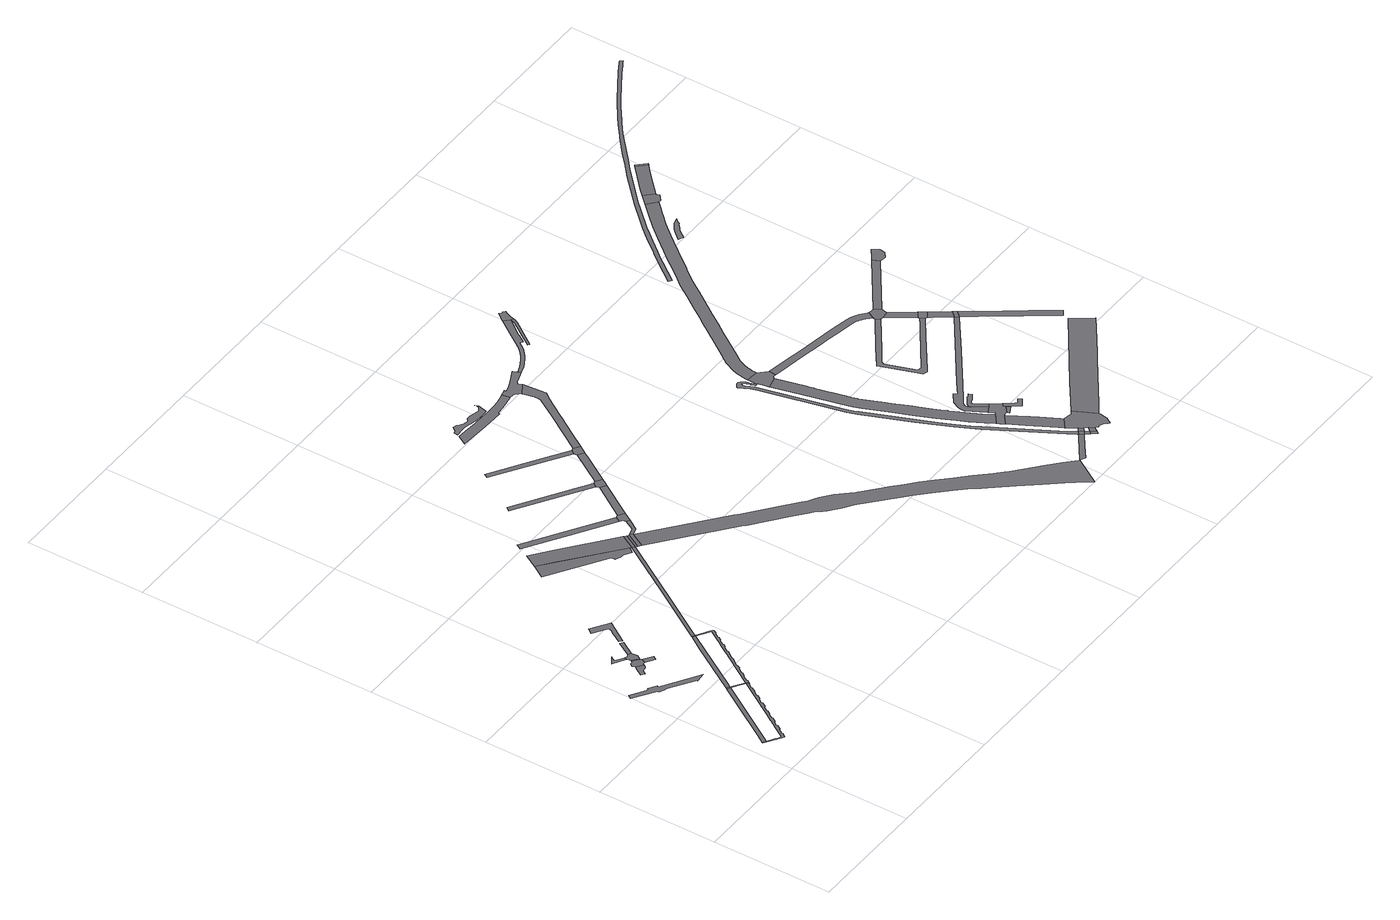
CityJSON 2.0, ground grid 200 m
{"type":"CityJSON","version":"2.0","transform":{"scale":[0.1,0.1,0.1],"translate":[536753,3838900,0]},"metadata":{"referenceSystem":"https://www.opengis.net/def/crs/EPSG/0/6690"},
"CityObjects":{
"road1":{"type":"Road","geometry":[{"type":"MultiSurface","lod":"1","boundaries":[[[0,1,2,3]]]}]},
"road2":{"type":"Road","attributes":{"RoadStructureAttribute.sectionType":"1"},"geometry":[{"type":"MultiSurface","lod":"1","boundaries":[[[4,5,6,0,3,7,8,9,10]]]}]},
"road3":{"type":"Road","geometry":[{"type":"MultiSurface","lod":"1","boundaries":[[[11,12,13,14,15,16,17,18,19,20,21,22,23,24,25,26,27,28,29,30,3,2,31,32,33,34,35,36,37,38,39,40,41,42,43,44,45,46,47,48,49,50,51,52,53,54,55,56,57,58,59,60,61,62,63,64,65,66,67,68,69,70,71,72,73,74,75,76,77,78,79,80,81,82]]]}]},
"road4":{"type":"Road","attributes":{"RoadStructureAttribute.sectionType":"1"},"geometry":[{"type":"MultiSurface","lod":"1","boundaries":[[[83,84,85,86,87,88,89,90,91,92,93,94,95,96,97,98,99,100,101,102,103,104,105]]]}]},
"road5":{"type":"Road","geometry":[{"type":"MultiSurface","lod":"1","boundaries":[[[106,4,10,107]]]}]},
"road6":{"type":"Road","attributes":{"RoadStructureAttribute.sectionType":"1"},"geometry":[{"type":"MultiSurface","lod":"1","boundaries":[[[108,109,110,111,112,113,114,115,116,117,118]]]}]},
"road7":{"type":"Road","geometry":[{"type":"MultiSurface","lod":"1","boundaries":[[[119,107,10,120,11,121]]]}]},
"road8":{"type":"Road","geometry":[{"type":"MultiSurface","lod":"1","boundaries":[[[122,123,124,125,126,127,128,129,130]]]}]},
"road9":{"type":"Road","geometry":[{"type":"MultiSurface","lod":"1","boundaries":[[[131,132,133,134,135,136,137,138,139,140,108,118,141,142,143,144,145,146,147,148]]]}]},
"road10":{"type":"Road","geometry":[{"type":"MultiSurface","lod":"1","boundaries":[[[121,11,82,149]]]}]},
"road11":{"type":"Road","attributes":{"RoadStructureAttribute.sectionType":"1"},"geometry":[{"type":"MultiSurface","lod":"1","boundaries":[[[150,131,148,151]]]}]},
"road12":{"type":"Road","geometry":[{"type":"MultiSurface","lod":"1","boundaries":[[[152,153,154,155,156,157,130,129,158,159,160,150,151,161,162,163]]]}]},
"road13":{"type":"Road","geometry":[{"type":"MultiSurface","lod":"1","boundaries":[[[164,165,146,145]]]}]},
"road14":{"type":"Road","attributes":{"RoadStructureAttribute.sectionType":"1"},"geometry":[{"type":"MultiSurface","lod":"1","boundaries":[[[166,167,152,163]]]}]},
"road15":{"type":"Road","attributes":{"RoadStructureAttribute.sectionType":"1"},"geometry":[{"type":"MultiSurface","lod":"1","boundaries":[[[168,169,170,106,107,171,172,173]]]}]},
"road16":{"type":"Road","attributes":{"RoadStructureAttribute.sectionType":"1"},"geometry":[{"type":"MultiSurface","lod":"1","boundaries":[[[174,175,176,177,178,179,180,181,182,183,184]]]}]},
"road17":{"type":"Road","geometry":[{"type":"MultiSurface","lod":"1","boundaries":[[[185,186,187,188,189,190,191,192,193,194,195,196,197,198,199,200,201,202,203,204,205,206,207,208,209,210,211,212,213,214,215,216,217,218,219,220,221,222,173,223,224,225,226,227,228,229,230,121,149]]]}]},
"road18":{"type":"Road","geometry":[{"type":"MultiSurface","lod":"1","boundaries":[[[231,168,173,222]]]}]},
"road19":{"type":"Road","attributes":{"RoadStructureAttribute.sectionType":"1"},"geometry":[{"type":"MultiSurface","lod":"1","boundaries":[[[232,233,234,231,222,235,236,237,238]]]}]},
"road20":{"type":"Road","attributes":{"RoadStructureAttribute.sectionType":"1"},"geometry":[{"type":"MultiSurface","lod":"1","boundaries":[[[239,240,241,242,243,244,245,246,247,248,249,250,251,252]]]}]},
"road21":{"type":"Road","attributes":{"function":"1","RoadStructureAttribute.sectionType":"7"},"geometry":[{"type":"MultiSurface","lod":"1","boundaries":[[[253,254,251,255,250,232,256]]]}]},
"road22":{"type":"Road","attributes":{"RoadStructureAttribute.sectionType":"1"},"geometry":[{"type":"MultiSurface","lod":"1","boundaries":[[[257,258,259,260,261,262]]]}]},
"road23":{"type":"Road","geometry":[{"type":"MultiSurface","lod":"1","boundaries":[[[256,232,238,263]]]}]},
"road24":{"type":"Road","geometry":[{"type":"MultiSurface","lod":"1","boundaries":[[[263,238,264,265]]]}]},
"road25":{"type":"Road","attributes":{"function":"1"},"geometry":[{"type":"MultiSurface","lod":"1","boundaries":[[[266,265,264,267,268]]]}]},
"road26":{"type":"Road","attributes":{"RoadStructureAttribute.sectionType":"1"},"geometry":[{"type":"MultiSurface","lod":"1","boundaries":[[[269,270,271,266,268,272,273]]]}]},
"road27":{"type":"Road","geometry":[{"type":"MultiSurface","lod":"1","boundaries":[[[274,275,262,261,276,270,269,273,277]]]}]},
"road28":{"type":"Road","attributes":{"RoadStructureAttribute.sectionType":"1"},"geometry":[{"type":"MultiSurface","lod":"1","boundaries":[[[278,279,280,281,282]]]}]},
"road29":{"type":"Road","attributes":{"RoadStructureAttribute.sectionType":"1"},"geometry":[{"type":"MultiSurface","lod":"1","boundaries":[[[283,284,275,274,277,285]]]}]},
"road30":{"type":"Road","geometry":[{"type":"MultiSurface","lod":"1","boundaries":[[[286,282,281,284,283,285,287,288]]]}]},
"road31":{"type":"Road","attributes":{"RoadStructureAttribute.sectionType":"1"},"geometry":[{"type":"MultiSurface","lod":"1","boundaries":[[[289,290,291,292,293,294]]]}]},
"road32":{"type":"Road","attributes":{"RoadStructureAttribute.sectionType":"1"},"geometry":[{"type":"MultiSurface","lod":"1","boundaries":[[[295,286,288,296,297]]]}]},
"road33":{"type":"Road","geometry":[{"type":"MultiSurface","lod":"1","boundaries":[[[298,294,293,295,297,299]]]}]},
"road34":{"type":"Road","attributes":{"function":"1","RoadStructureAttribute.sectionType":"7"},"geometry":[{"type":"MultiSurface","lod":"1","boundaries":[[[300,301,302,303,304,305,306,307,308,309,310,311,312,313,314,315,316,317,318,319,320,321,322,323,324,325,326,327,268,267,328,329,330,331,332,333,334,335,336,337,338,339,340,341,342,343,344,345,346,347,348,349,350,351,352,353,354,355,356]]]}]},
"road35":{"type":"Road","geometry":[{"type":"MultiSurface","lod":"1","boundaries":[[[357,358,359,360,361,362,363,364,365,366,367,368,369,370,371,372,373,374,375,376,377,378,379,380,381,382,383,384,385,386,387]]]}]},
"road36":{"type":"Road","attributes":{"RoadStructureAttribute.sectionType":"1"},"geometry":[{"type":"MultiSurface","lod":"1","boundaries":[[[388,389,390,391,392,393,394,395,396,397,398,399,400,401,402,403,404,405,406]]]}]},
"road37":{"type":"Road","attributes":{"RoadStructureAttribute.sectionType":"1"},"geometry":[{"type":"MultiSurface","lod":"1","boundaries":[[[407,408,409,410,411,412,413,414,415,416,417,418,419,420,298,299]]]}]},
"road38":{"type":"Road","geometry":[{"type":"MultiSurface","lod":"1","boundaries":[[[421,422,423,424,425,426,427,388,406,428,429,430,431,432,433,434,414,413,435,436,437,438,439,440,441,442,443,444]]]}]},
"road39":{"type":"Road","attributes":{"RoadStructureAttribute.sectionType":"1"},"geometry":[{"type":"MultiSurface","lod":"1","boundaries":[[[445,446,447,448,449,450,451,452,453,454,455,456,457,441,440,458,459,460,461,462,463,464,465,466,467,468,469,470,471]]]}]},
"road40":{"type":"Road","attributes":{"function":"1","RoadStructureAttribute.sectionType":"7"},"geometry":[{"type":"MultiSurface","lod":"1","boundaries":[[[472,473,474,475,356,476,477,478]]]}]},
"road41":{"type":"Road","geometry":[{"type":"MultiSurface","lod":"1","boundaries":[[[471,479,480,481,482,483,484,485,486,487,488,489,490]]]}]},
"road42":{"type":"Road","attributes":{"RoadStructureAttribute.sectionType":"1"},"geometry":[{"type":"MultiSurface","lod":"1","boundaries":[[[491,492,493,494,495,496,497,498,499,500,501,502,503,504,505,506,507,508,509,510,511,512,513,514,515,516,517,518,519,520,521,522,523,524,525,526,527,472,528,529,530,531,532,533,534,535,536,537,538,539,540,541,542,543,544,545,546,547,548,549,550,551,552,553,554,555,556,557,558,559,560,561,562]]]}]},
"road43":{"type":"Road","geometry":[{"type":"MultiSurface","lod":"1","boundaries":[[[563,564,565,566,567,568,562,569,570,571,572,573,574,575]]]}]},
"road44":{"type":"Road","attributes":{"RoadStructureAttribute.sectionType":"1"},"geometry":[{"type":"MultiSurface","lod":"1","boundaries":[[[576,577,578,579,580,581,582,583,584,585,586,587,588,589,590,591,592,593,594,595,596,597,598,599,600,601,602,603,604,571,570,605,606,607,608,609,610,611,612,613,614,615,616,617,618]]]}]},
"road45":{"type":"Road","geometry":[{"type":"MultiSurface","lod":"1","boundaries":[[[619,620,445,471,490,621,622,623,624,625,626,627,628]]]}]},
"road46":{"type":"Road","geometry":[{"type":"MultiSurface","lod":"1","boundaries":[[[528,472,478,629]]]}]},
"road47":{"type":"Road","attributes":{"RoadStructureAttribute.sectionType":"1"},"geometry":[{"type":"MultiSurface","lod":"1","boundaries":[[[630,631,629,478,632,633,634,635,636,637]]]}]},
"road48":{"type":"Road","attributes":{"RoadStructureAttribute.sectionType":"1"},"geometry":[{"type":"MultiSurface","lod":"1","boundaries":[[[638,639,640,641,642,643,644,645,646,647,648,649,650]]]}]},
"road49":{"type":"Road","geometry":[{"type":"MultiSurface","lod":"1","boundaries":[[[651,528,629,652]]]}]},
"road50":{"type":"Road","geometry":[{"type":"MultiSurface","lod":"1","boundaries":[[[637,636,653,654]]]}]},
"road51":{"type":"Road","geometry":[{"type":"MultiSurface","lod":"1","boundaries":[[[655,656,657,658,659,618,617,660,643,642,661,662,663,664,665,666,667]]]}]},
"road52":{"type":"Road","geometry":[{"type":"MultiSurface","lod":"1","boundaries":[[[668,669,670,637,654,671,672,673]]]}]},
"road53":{"type":"Road","geometry":[{"type":"MultiSurface","lod":"1","boundaries":[[[674,675,664,663]]]}]},
"road54":{"type":"Road","attributes":{"RoadStructureAttribute.sectionType":"1"},"geometry":[{"type":"MultiSurface","lod":"1","boundaries":[[[676,677,678,679,680,681,682,683,684,685,686,687,688,689,690,691,692,693,694,656,655]]]}]},
"road55":{"type":"Road","geometry":[{"type":"MultiSurface","lod":"1","boundaries":[[[695,696,697,698,650,649,699,700,701,702,651,652,703,704,705,668,673,706,707,708,709,710,711,712,713,714,715,716]]]}]},
"road56":{"type":"Road","attributes":{"RoadStructureAttribute.sectionType":"1"},"geometry":[{"type":"MultiSurface","lod":"1","boundaries":[[[717,718,719,720,721,722,723,724,725,667,666]]]}]},
"road57":{"type":"Road","attributes":{"RoadStructureAttribute.sectionType":"1"},"geometry":[{"type":"MultiSurface","lod":"1","boundaries":[[[726,727,728,729,730,731,732,733,734,735,736,737,738,739,740,741,742,743,744,745,746,747,748,749,574,573,750,751,752,753,754,755,756,757,758,759,760,761,762,763,764,765,766,767,768,769,770,771,772,773,774,775,776,777]]]}]},
"road58":{"type":"Road","attributes":{"RoadStructureAttribute.sectionType":"1"},"geometry":[{"type":"MultiSurface","lod":"1","boundaries":[[[778,779,780,781,782,783,784,785,786,658,657,787,788,789,790,791,792,793,794,795,796]]]}]},
"road59":{"type":"Road","attributes":{"RoadStructureAttribute.sectionType":"1"},"geometry":[{"type":"MultiSurface","lod":"1","boundaries":[[[797,798,799,800,801,802,803,804,805,806,807,808,809,810,811,812,813,814,815,816,817,818,819]]]}]},
"road60":{"type":"Road","attributes":{"RoadStructureAttribute.sectionType":"1"},"geometry":[{"type":"MultiSurface","lod":"1","boundaries":[[[820,821,822,823,824,825,826,827,828,829,830,831,832,833,834,835,836,837,838,839,840,841,842,843,844,845,846,847,563,575,848,849,850,851,852,853,854,855,856,857,858,859,860,861,862,863,864,865,866,867,868,869,870,871,872,873,874,875,876,877,878,879,880]]]}]},
"road61":{"type":"Road","attributes":{"function":"3"},"geometry":[{"type":"MultiSurface","lod":"1","boundaries":[[[881,882,695,716,883,884,885,886,887,888,889,890,891,892,893,894]]]}]},
"road62":{"type":"Road","geometry":[{"type":"MultiSurface","lod":"1","boundaries":[[[895,777,776,797,819,896,897,898,899,900,901]]]}]},
"road63":{"type":"Road","attributes":{"RoadStructureAttribute.sectionType":"1"},"geometry":[{"type":"MultiSurface","lod":"1","boundaries":[[[897,896,902,903,904]]]}]},
"road64":{"type":"Road","geometry":[{"type":"MultiSurface","lod":"1","boundaries":[[[904,903,905,809,808,906,907]]]}]},
"road65":{"type":"Road","attributes":{"RoadStructureAttribute.sectionType":"1"},"geometry":[{"type":"MultiSurface","lod":"1","boundaries":[[[908,907,906,909,910,778,911]]]}]},
"road66":{"type":"Road","geometry":[{"type":"MultiSurface","lod":"1","boundaries":[[[911,778,796,912,913]]]}]},
"road67":{"type":"Road","attributes":{"RoadStructureAttribute.sectionType":"1"},"geometry":[{"type":"MultiSurface","lod":"1","boundaries":[[[914,915,916,917,913,912,918,919,920,921,922]]]}]},
"road68":{"type":"Road","attributes":{"RoadStructureAttribute.sectionType":"1"},"geometry":[{"type":"MultiSurface","lod":"1","boundaries":[[[923,901,900,924]]]}]},
"road69":{"type":"Road","geometry":[{"type":"MultiSurface","lod":"1","boundaries":[[[925,926,927,928,929,930,931,932,933,934,935,936,937,938,939,940,941,942,943,944,945,946]]]}]},
"road70":{"type":"Road","geometry":[{"type":"MultiSurface","lod":"1","boundaries":[[[947,948,923,924,949,950,951,952,953]]]}]},
"road71":{"type":"Road","geometry":[{"type":"MultiSurface","lod":"1","boundaries":[[[954,820,880,955,956,957,958,959,960,961]]]}]},
"road72":{"type":"Road","attributes":{"RoadStructureAttribute.sectionType":"1"},"geometry":[{"type":"MultiSurface","lod":"1","boundaries":[[[962,963,964,954,961,965,966,967,968]]]}]},
"road73":{"type":"Road","attributes":{"RoadStructureAttribute.sectionType":"1"},"geometry":[{"type":"MultiSurface","lod":"1","boundaries":[[[969,970,971,972,973,974,975,976,977,978,979,980,981,982,983,984,985,986,987,988,989,990,991,992,993,994,995,996,997,998,999,1000,1001,1002,1003,1004,1005,1006,1007,1008,1009,1010,1011,1012,1013,1014,1015,1016,1017,1018,1019,1020,1021,1022,1023,1024,1025,1026,1027,1028,1029,1030,1031,1032,1033,1034,1035,1036,1037,1038,1039,1040,1041,1042]]]}]},
"road74":{"type":"Road","geometry":[{"type":"MultiSurface","lod":"1","boundaries":[[[1043,962,968,1044]]]}]}
},
"vertices":[
[251,686,0],[244,675,0],[295,642,0],[299,654,0],
[959,1792,0],[717,1413,0],[338,820,0],[312,674,0],[646,1198,0],[1003,1754,0],[1008,1761,0],
[1219,1628,0],[939,1191,0],[905,1139,0],[879,1098,0],[818,1004,0],[769,928,0],[744,890,0],[735,875,0],[728,864,0],[714,842,0],[695,813,0],[681,792,0],[637,723,0],[599,664,0],[575,627,0],[515,535,0],[508,524,0],[502,528,0],[450,560,0],[431,572,0],[418,560,0],[423,557,0],[443,546,0],[496,514,0],[505,509,0],[513,504,0],[528,496,0],[540,490,0],[585,555,0],[578,570,0],[604,610,0],[627,645,0],[644,645,0],[651,655,0],[669,683,0],[689,713,0],[679,731,0],[702,767,0],[720,793,0],[725,801,0],[728,801,0],[739,801,0],[745,801,0],[773,846,0],[787,869,0],[780,882,0],[829,957,0],[838,957,0],[844,957,0],[886,1023,0],[878,1038,0],[911,1086,0],[930,1113,0],[947,1113,0],[963,1137,0],[989,1179,0],[989,1189,0],[981,1199,0],[1023,1266,0],[1036,1267,0],[1048,1274,0],[1087,1337,0],[1080,1344,0],[1080,1354,0],[1085,1362,0],[1122,1415,0],[1137,1425,0],[1183,1495,0],[1181,1510,0],[1223,1573,0],[1240,1581,0],[1251,1599,0],
[330,2602,0],[350,2587,0],[358,2577,0],[358,2562,0],[431,2518,0],[438,2520,0],[448,2520,0],[461,2515,0],[481,2506,0],[876,2250,0],[869,2235,0],[1033,2251,0],[445,2630,0],[442,2643,0],[442,2650,0],[452,2660,0],[324,2739,0],[314,2724,0],[301,2721,0],[291,2724,0],[279,2729,0],[45,2884,0],[0,2816,0],
[968,1806,0],[1016,1776,0],
[622,3157,0],[610,3132,0],[519,2996,0],[576,2954,0],[616,3019,0],[628,3022,0],[666,3027,0],[691,3035,0],[703,3043,0],[715,3058,0],[728,3080,0],
[1122,1709,0],[1113,1695,0],[1227,1643,0],
[604,3467,0],[584,3486,0],[581,3496,0],[581,3511,0],[591,3532,0],[618,3574,0],[491,3488,0],[685,3365,0],[708,3405,0],
[705,3286,0],[696,3270,0],[686,3260,0],[673,3255,0],[658,3252,0],[646,3257,0],[611,3207,0],[622,3194,0],[627,3182,0],[627,3172,0],[738,3096,0],[747,3103,0],[760,3108,0],[770,3108,0],[782,3101,0],[814,3179,0],[807,3189,0],[804,3201,0],
[1260,1612,0],
[711,3295,0],[811,3211,0],
[790,3411,0],[782,3398,0],[767,3391,0],[752,3386,0],[742,3386,0],[725,3395,0],[705,3348,0],[713,3335,0],[715,3318,0],[821,3226,0],[856,3284,0],[842,3379,0],
[928,3010,0],[973,3075,0],
[992,3610,0],[937,3650,0],
[1643,2861,0],[1494,2631,0],[1093,2002,0],[1043,1816,0],[1685,2823,0],[1690,2830,0],
[1114,3969,0],[1121,3959,0],[1121,3944,0],[1114,3932,0],[1104,3912,0],[1082,3876,0],[959,3683,0],[1012,3643,0],[1246,4008,0],[951,4200,0],[885,4112,0],
[1282,1646,0],[1279,1661,0],[1326,1739,0],[1343,1742,0],[1383,1800,0],[1378,1817,0],[1429,1893,0],[1449,1898,0],[1486,1961,0],[1481,1976,0],[1525,2046,0],[1548,2056,0],[1575,2104,0],[1572,2114,0],[1619,2190,0],[1634,2197,0],[1644,2212,0],[1666,2245,0],[1661,2255,0],[1675,2279,0],[1707,2330,0],[1725,2336,0],[1759,2386,0],[1752,2401,0],[1801,2479,0],[1818,2481,0],[1831,2501,0],[1850,2529,0],[1850,2549,0],[1896,2618,0],[1902,2627,0],[1918,2638,0],[1923,2642,0],[1946,2685,0],[1924,2702,0],[1874,2734,0],[1831,2762,0],[1697,2845,0],[1863,2722,0],[1906,2695,0],[1806,2539,0],[1738,2434,0],[1734,2428,0],[1633,2271,0],[1600,2219,0],[1567,2167,0],
[1652,2875,0],
[2821,4711,0],[2260,3828,0],[1871,3214,0],[1719,2880,0],[2175,3592,0],[2785,4556,0],[2862,4678,0],
[2432,4845,0],[2450,4832,0],[2460,4817,0],[2468,4802,0],[2470,4785,0],[2468,4760,0],[2556,4716,0],[2583,4721,0],[2601,4721,0],[2618,4716,0],[2729,4640,0],[2795,4732,0],[1683,5638,0],[1537,5415,0],
[2096,5644,0],[1814,5864,0],[1931,5437,0],[2954,4953,0],
[2825,5553,0],[1942,6119,0],[1886,6034,0],[2537,5613,0],[3200,5191,0],[3255,5278,0],
[2995,4920,0],
[2890,4656,0],[3023,4898,0],
[3059,4909,0],[2937,4618,0],[3070,4859,0],
[3278,5099,0],[3264,5108,0],[3171,4947,0],[3196,4897,0],[3312,5077,0],
[3378,5240,0],[3308,5286,0],[3251,5158,0],[3405,5223,0],
[3459,6137,0],[2559,6710,0],[2499,6650,0],[3661,5911,0],[3701,5977,0],
[3768,5794,0],[3674,5854,0],[3770,5793,0],
[3755,5990,0],[3807,5850,0],[3855,5926,0],
[3746,6910,0],[2987,7399,0],[2947,7329,0],[3242,7142,0],[4092,6593,0],[4141,6656,0],
[4102,6538,0],[4151,6389,0],[4205,6472,0],
[4191,6669,0],[4291,6605,0],
[8079,461,0],[7910,620,0],[7696,811,0],[7469,1008,0],[7307,1149,0],[7252,1201,0],[7138,1317,0],[7034,1429,0],[6929,1540,0],[6737,1738,0],[6540,1931,0],[6373,2097,0],[6214,2243,0],[6058,2391,0],[5932,2502,0],[5701,2700,0],[5697,2703,0],[5672,2725,0],[5609,2782,0],[5447,2960,0],[5271,3101,0],[5225,3130,0],[5125,3192,0],[5048,3254,0],[4717,3520,0],[4337,3832,0],[4251,3903,0],[4250,3904,0],[4111,3667,0],[4166,3621,0],[4197,3595,0],[4428,3410,0],[4716,3178,0],[4879,3045,0],[4965,2975,0],[5045,2883,0],[5086,2836,0],[5265,2686,0],[5419,2585,0],[5480,2531,0],[5521,2495,0],[5792,2256,0],[5936,2128,0],[6064,2011,0],[6271,1814,0],[6493,1593,0],[6640,1435,0],[6702,1356,0],[6761,1281,0],[6890,1125,0],[7088,887,0],[7333,599,0],[7540,349,0],[7738,94,0],[7798,12,0],[7805,3,0],[8088,452,0],
[3501,8217,0],[3541,8222,0],[3591,8225,0],[3636,8231,0],[3686,8229,0],[3726,8224,0],[3773,8215,0],[3826,8198,0],[3889,8183,0],[3941,8174,0],[4019,8170,0],[4176,8174,0],[4214,8332,0],[4194,8391,0],[4194,8359,0],[4190,8331,0],[4172,8309,0],[4135,8278,0],[4103,8268,0],[3957,8311,0],[3875,8308,0],[3858,8290,0],[3838,8273,0],[3820,8270,0],[3803,8272,0],[3760,8289,0],[3682,8329,0],[3670,8348,0],[3607,8368,0],[3555,8295,0],[3510,8287,0],
[4604,8197,0],[4574,8190,0],[4497,8170,0],[4429,8158,0],[4342,8147,0],[4192,8142,0],[4023,8154,0],[3874,8161,0],[3694,8170,0],[3483,8184,0],[3394,8023,0],[3475,8017,0],[3891,7991,0],[4238,7984,0],[4238,8012,0],[4360,8023,0],[4465,8036,0],[4595,8060,0],[4625,8066,0],
[4454,6859,0],[4681,7211,0],[4703,7249,0],[4932,7601,0],[4937,7599,0],[5001,7692,0],[4967,8079,0],[4791,7965,0],[4809,7897,0],[4822,7838,0],[4832,7775,0],[4838,7718,0],[4831,7670,0],[4614,7323,0],
[5128,8368,0],[5079,8342,0],[4930,8266,0],[4823,8222,0],[4706,8189,0],[4708,8220,0],[4699,8219,0],[4645,8066,0],[4672,8064,0],[4697,8059,0],[4722,8047,0],[4745,8034,0],[4760,8019,0],[4773,8002,0],[4939,8134,0],[4950,8153,0],[4961,8167,0],[4976,8178,0],[5130,8229,0],[5179,8247,0],[5163,8292,0],[5153,8295,0],[5153,8300,0],[5160,8309,0],
[5993,9123,0],[5868,8953,0],[5856,8936,0],[5687,8690,0],[5640,8619,0],[5606,8578,0],[5570,8537,0],[5525,8495,0],[5481,8461,0],[5421,8417,0],[5347,8375,0],[5274,8336,0],[5215,8312,0],[5209,8259,0],[5298,8286,0],[5373,8326,0],[5451,8370,0],[5514,8417,0],[5561,8453,0],[5610,8499,0],[5648,8542,0],[5684,8586,0],[5720,8640,0],[5763,8612,0],[5851,8738,0],[5870,8764,0],[6074,9035,0],
[8557,795,0],[8499,754,0],[8092,457,0],[8089,453,0],[8172,405,0],[8385,570,0],[8604,728,0],
[6073,9007,0],[6069,8987,0],[6059,8969,0],[6047,8951,0],[5870,8701,0],[5748,8522,0],[5778,8502,0],[5871,8639,0],[6078,8930,0],[6090,8949,0],[6105,8974,0],[6117,9018,0],
[6887,5279,0],[6876,5295,0],[6874,5297,0],[6865,5308,0],[6856,5320,0],[6846,5342,0],[6843,5354,0],[6840,5372,0],[6833,5409,0],[6826,5436,0],[6822,5448,0],[6821,5450,0],[6815,5464,0],[6802,5484,0],[6789,5499,0],[6772,5513,0],[6756,5523,0],[6735,5525,0],[6720,5521,0],[6702,5512,0],[6689,5505,0],[6677,5495,0],[6665,5485,0],[6655,5460,0],[6742,5295,0],[6769,5182,0],[7060,3938,0],[7083,3849,0],[7106,3771,0],[7135,3692,0],[7455,2903,0],[7580,2609,0],[7688,2375,0],[7787,2169,0],[7861,2024,0],[8469,933,0],[8553,802,0],[8605,829,0],[8603,832,0],[8557,907,0],[8521,964,0],[7913,2055,0],[7839,2197,0],[7742,2401,0],[7635,2634,0],[7512,2926,0],[7192,3715,0],[7164,3792,0],[7141,3864,0],[7117,3954,0],[6809,5268,0],[6748,5406,0],[6742,5432,0],[6743,5446,0],[6744,5457,0],[6745,5473,0],[6750,5476,0],[6756,5474,0],[6767,5465,0],[6781,5449,0],[6791,5433,0],[6793,5430,0],[6802,5406,0],[6817,5348,0],[6817,5345,0],[6823,5323,0],[6832,5308,0],[6844,5290,0],[6847,5283,0],[6852,5272,0],[6871,5273,0],[6889,5274,0],
[6884,5439,0],[6881,5395,0],[6881,5381,0],[6880,5313,0],[6887,5285,0],[6888,5279,0],[6908,5195,0],[6930,5100,0],[7125,5145,0],[7160,5183,0],[7204,5175,0],[7215,5294,0],[7085,5419,0],
[8154,2212,0],[8041,2436,0],[7974,2578,0],[7939,2651,0],[7936,2657,0],[7888,2762,0],[7845,2867,0],[7766,3059,0],[7733,3140,0],[7663,3310,0],[7636,3376,0],[7615,3428,0],[7559,3564,0],[7536,3620,0],[7430,3878,0],[7424,3897,0],[7411,3940,0],[7400,3986,0],[7382,4062,0],[7352,4189,0],[7331,4277,0],[7321,4320,0],[7298,4417,0],[7284,4476,0],[7275,4511,0],[7266,4551,0],[7249,4622,0],[7237,4671,0],[7163,4985,0],[6939,5064,0],[7089,4429,0],[7177,4060,0],[7233,3838,0],[7281,3715,0],[7451,3299,0],[7585,2971,0],[7698,2698,0],[7757,2570,0],[7825,2424,0],[7901,2266,0],[8006,2065,0],[8088,1916,0],[8246,2043,0],
[6100,9269,0],[6083,9247,0],[6120,9029,0],[6136,9086,0],[6152,9135,0],[6170,9171,0],[6192,9206,0],[6162,9233,0],[6152,9228,0],[6138,9228,0],
[8654,763,0],
[8699,701,0],[8656,760,0],[8606,725,0],[8645,676,0],[8662,655,0],[8663,654,0],[8665,651,0],[8703,696,0],
[8703,1212,0],[8700,1217,0],[8551,1490,0],[8490,1600,0],[8313,1920,0],[8155,1794,0],[8298,1533,0],[8526,1121,0],[8527,1119,0],[8530,1115,0],[8555,1067,0],[8566,1046,0],[8726,1171,0],
[8677,880,0],[8713,806,0],
[8733,570,0],[8768,619,0],
[8399,2251,0],[8351,2218,0],[8340,2210,0],[8234,2153,0],[8284,2060,0],[8116,1866,0],[8345,1936,0],[8363,1936,0],[8379,1928,0],[8483,2013,0],[8460,2054,0],[8466,2056,0],[8514,2089,0],
[8764,758,0],[8721,718,0],[8706,700,0],[8775,628,0],[8804,669,0],[8814,678,0],
[8400,1887,0],[8515,1954,0],
[8267,2439,0],[8265,2454,0],[8267,2477,0],[8323,2507,0],[8339,2501,0],[8439,2572,0],[8408,2624,0],[8352,2588,0],[8347,2598,0],[8206,2501,0],[8200,2489,0],[8193,2473,0],[8191,2466,0],[8189,2457,0],[8189,2451,0],[8190,2445,0],[8191,2443,0],[8193,2437,0],[8200,2427,0],
[8932,1180,0],[8871,1136,0],[8852,1141,0],[8840,1144,0],[8572,1035,0],[8599,991,0],[8619,960,0],[8665,896,0],[8723,813,0],[8745,784,0],[8761,763,0],[8825,688,0],[8850,649,0],[8856,641,0],[8882,658,0],[8890,655,0],[8952,628,0],[9004,579,0],[9023,560,0],[9093,666,0],[9108,792,0],[9110,815,0],
[8546,1939,0],[8626,1822,0],[8755,1916,0],[8718,1968,0],[8655,1921,0],[8644,1921,0],[8629,1946,0],[8622,1936,0],[8545,2044,0],
[9108,4846,0],[9104,4849,0],[9076,4878,0],[9042,4906,0],[9008,4931,0],[8996,4940,0],[8969,4956,0],[8965,4959,0],[8924,4980,0],[8884,4995,0],[8879,4997,0],[8860,5003,0],[8853,5006,0],[8844,5008,0],[8817,5016,0],[8797,5020,0],[8786,5023,0],[8735,5031,0],[8659,5045,0],[8623,5051,0],[8515,5070,0],[7989,5160,0],[7850,5185,0],[7625,5223,0],[7463,5130,0],[7627,5102,0],[7830,5067,0],[7938,5048,0],[8112,5018,0],[8254,4994,0],[8321,4982,0],[8516,4948,0],[8613,4932,0],[8638,4928,0],[8735,4909,0],[8739,4909,0],[8803,4896,0],[8814,4893,0],[8849,4881,0],[8853,4880,0],[8883,4867,0],[8908,4853,0],[8916,4848,0],[8930,4838,0],[8951,4825,0],[8979,4803,0],[9003,4783,0],[9021,4764,0],[9028,4756,0],[9036,4747,0],[9054,4723,0],[9116,4838,0],
[9728,3763,0],[8537,2907,0],[8326,2754,0],[8289,2802,0],[8137,2694,0],[8078,2562,0],[8065,2532,0],[8065,2494,0],[8073,2452,0],[8170,2454,0],[8166,2470,0],[8165,2486,0],[8166,2508,0],[8174,2533,0],[8195,2562,0],[8301,2638,0],[8538,2809,0],[9153,3254,0],[9761,3697,0],
[9047,4684,0],[9019,4664,0],[8523,4313,0],[8192,4079,0],[8195,4070,0],[8209,4029,0],[8418,3414,0],[8484,3393,0],[8532,3427,0],[9127,3849,0],[9455,4082,0],[9469,4094,0],[9422,4159,0],[9315,4081,0],[9177,3983,0],[8531,3524,0],[8516,3514,0],[8451,3535,0],[8287,4018,0],[8299,4056,0],[8320,4071,0],[8524,4215,0],[9093,4619,0],
[9317,8885,0],[9152,8712,0],[8968,8518,0],[8795,8314,0],[8602,8080,0],[8487,7935,0],[8404,7832,0],[8194,7569,0],[8110,7462,0],[8096,7444,0],[7942,7223,0],[7797,7014,0],[7655,6809,0],[7568,6685,0],[7438,6498,0],[7395,6437,0],[7374,6407,0],[7184,6137,0],[7030,5914,0],[6994,5850,0],[6958,5777,0],[6934,5713,0],[6923,5678,0],[6917,5656,0],[6910,5627,0],[6905,5605,0],[6893,5543,0],[6885,5464,0],[7087,5472,0],[7091,5501,0],[7092,5512,0],[7099,5555,0],[7101,5565,0],[7112,5611,0],[7130,5666,0],[7152,5721,0],[7179,5774,0],[7206,5818,0],[7236,5861,0],[7349,6023,0],[7563,6330,0],[7684,6504,0],[7818,6697,0],[8044,7020,0],[8124,7135,0],[8234,7292,0],[8268,7340,0],[8449,7568,0],[8452,7571,0],[8490,7619,0],[8561,7707,0],[8715,7900,0],[8779,7980,0],[8855,8073,0],[8890,8117,0],[8948,8186,0],[9125,8393,0],[9247,8523,0],[9290,8568,0],[9351,8631,0],[9472,8758,0],
[10627,2380,0],[9465,1562,0],[9219,892,0],[9225,897,0],[9306,954,0],[9530,1112,0],[9579,1147,0],[9782,1290,0],[9824,1320,0],[10100,1515,0],[10164,1560,0],[10216,1597,0],[10468,1775,0],[10867,2059,0],
[9191,4829,0],[9132,4611,0],[9267,4630,0],[9270,4650,0],[9281,4709,0],[9284,4730,0],[9214,4827,0],
[9354,4300,0],[9428,4196,0],[9526,4266,0],
[9424,4175,0],[9508,4085,0],[9605,4154,0],
[9655,4084,0],[9509,4083,0],[9547,4029,0],[9817,3855,0],
[9770,3704,0],[9859,3795,0],
[10717,2583,0],[10689,2622,0],[10461,2946,0],[10018,3570,0],[9932,3484,0],[10308,2952,0],[10591,2553,0],[10644,2479,0],[10742,2548,0],
[10122,5473,0],[10176,5363,0],
[9013,8007,0],[9047,8055,0],[9078,8097,0],[9101,8125,0],[9128,8151,0],[9153,8175,0],[9188,8207,0],[9215,8227,0],[9232,8237,0],[9244,8243,0],[9249,8256,0],[9267,8291,0],[9298,8326,0],[9240,8312,0],[9204,8298,0],[9173,8282,0],[9142,8260,0],[9099,8228,0],[9065,8198,0],[9063,8195,0],[9029,8155,0],[8940,8049,0],
[10314,5609,0],[10182,5515,0],[10195,5359,0],[10275,5342,0],[10371,5412,0],[10381,5488,0],[10385,5513,0],
[9460,9034,0],[9504,8755,0],[9521,8753,0],[9523,8753,0],[9610,8833,0],[9601,8846,0],[9602,8857,0],[9604,8895,0],
[9943,9490,0],[9770,9334,0],[9556,9134,0],[9685,8980,0],[9906,9186,0],[10013,9286,0],[10077,9343,0],
[11778,11004,0],[11755,10991,0],[11656,10933,0],[11574,10885,0],[11478,10826,0],[11389,10770,0],[11305,10717,0],[11225,10665,0],[11123,10598,0],[11015,10525,0],[10932,10468,0],[10873,10427,0],[10852,10412,0],[10717,10315,0],[10590,10221,0],[10463,10122,0],[10461,10121,0],[10294,9982,0],[10266,9959,0],[10198,9903,0],[10046,9770,0],[9918,9656,0],[9684,9447,0],[9465,9244,0],[9313,9096,0],[9249,9031,0],[9155,8935,0],[9061,8837,0],[8949,8718,0],[8855,8615,0],[8757,8502,0],[8655,8381,0],[8490,8179,0],[8484,8172,0],[8332,7983,0],[8070,7640,0],[8095,7622,0],[8121,7603,0],[8380,7946,0],[8485,8075,0],[8538,8140,0],[8701,8341,0],[8804,8462,0],[8901,8576,0],[8995,8676,0],[9104,8795,0],[9198,8893,0],[9292,8989,0],[9354,9053,0],[9581,9270,0],[9723,9401,0],[9857,9520,0],[10004,9651,0],[10210,9831,0],[10300,9912,0],[10327,9936,0],[10455,10051,0],[10548,10123,0],[10647,10199,0],[10853,10351,0],[10897,10382,0],[10950,10419,0],[11012,10461,0],[11087,10512,0],[11163,10564,0],[11248,10619,0],[11314,10662,0],[11393,10712,0],[11484,10769,0],[11564,10819,0],[11626,10856,0],[11722,10913,0],[11778,10946,0],[11806,10963,0],
[9971,9515,0],[10105,9367,0]
]}
